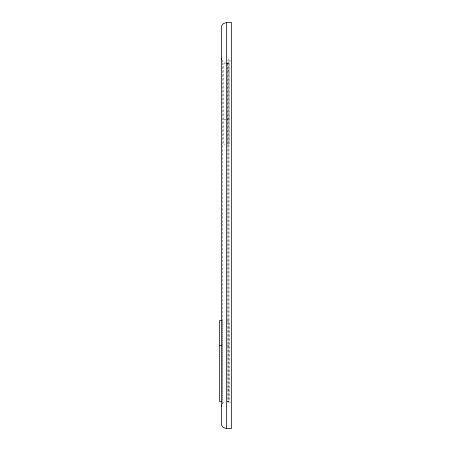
<?xml version="1.0" encoding="UTF-8"?>
<svg xmlns="http://www.w3.org/2000/svg" width="451" height="451" viewBox="0 0 451 451"><rect width="100%" height="100%" fill="white"/><g stroke="black" fill="none" stroke-linecap="round" stroke-linejoin="round"><path stroke-width="0.34" stroke-dasharray="2.25 1.69" d="M222.129 403.927L223.437 402.439L225.212 401.565M231.397 60.998L228.014 60.998L228.014 402.63L230.72 402.63M226.526 63.14L230.331 63.14M225.686 63.241L229.069 63.241L229.069 143.937L227.039 143.937M225.167 63.602L223.814 63.602L223.814 144.297L225.167 144.297M227.941 70.345L228.99 70.345M227.039 119.019L229.069 119.019M223.814 119.38L226.52 119.38M227.039 320.999L229.069 320.999L229.069 401.689L227.039 401.689M227.039 345.917L229.069 345.917M227.941 389.517L228.99 389.517M227.157 401.39L230.331 401.39M222.129 403.374L222.501 403.374L222.501 60.603L222.129 60.603L223.437 62.091L225.212 62.965M227.197 63.602L227.197 144.297M222.783 320.61L222.783 401.3M228.99 59.853L227.941 59.853L227.941 400.009L228.99 400.009L228.99 59.853"/><path stroke-width="0.68" d="M221.452 406.464L221.621 405.15M226.526 22.55L223.437 23.52L221.452 26.073L221.452 424.927C222.862 429.048 228.15 428.816 231.6 428.45L231.6 22.55L226.526 22.55L226.526 428.45M221.43 320.61L219.4 320.61L219.4 401.3L221.43 401.3M219.4 345.528L221.43 345.528M221.621 59.38L221.452 58.066"/></g></svg>
